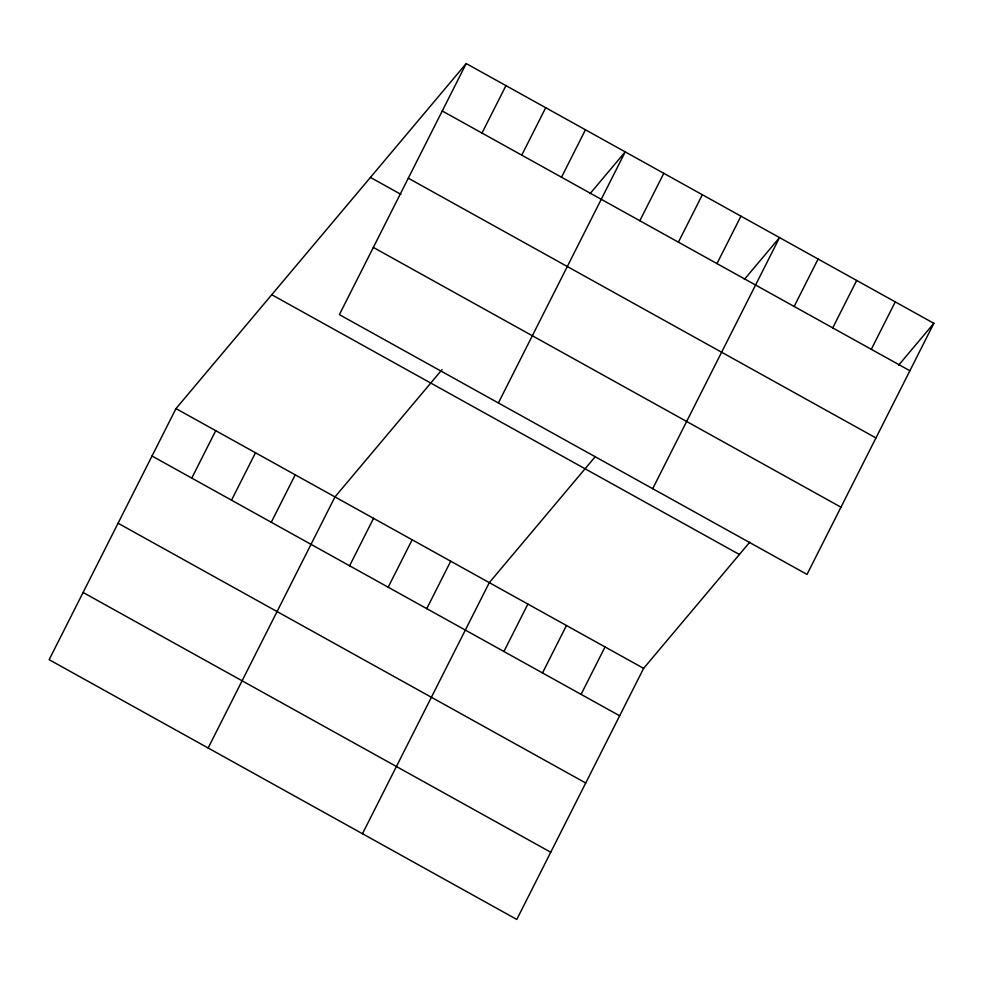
<?xml version="1.0" encoding="UTF-8"?>
<svg xmlns="http://www.w3.org/2000/svg" width="983" height="983" viewBox="0 0 983 983"><rect width="100%" height="100%" fill="white"/><g stroke="black" fill="none" stroke-linecap="round" stroke-linejoin="round"><path stroke-width="1.47" d="M466.212 63.551L339.381 314.634L807.018 574.404L933.85 323.321L466.212 63.551L175.982 408.596L49.15 659.679L516.788 919.449L643.619 668.366L749.734 542.211M191.771 478.107L215.732 430.677M231.521 500.187L255.482 452.758M271.271 522.268L295.232 474.838M482.002 133.061L505.962 85.632M208.15 748.002L334.982 496.919L442.031 369.645M521.752 155.142L545.712 107.712M349.604 565.778L373.552 518.348M561.502 177.223L585.463 129.793M388.174 587.207L412.135 539.778M498.381 402.956L625.213 151.874L590.021 193.7M426.757 608.637L450.718 561.207M639.835 220.733L663.795 173.303M362.469 833.719L489.301 582.636L595.415 456.493M678.417 242.162L702.366 194.732M503.923 651.496L527.883 604.078M716.988 263.591L740.949 216.162M542.505 672.937L566.454 625.507M652.7 488.674L779.531 237.591L744.352 279.43M581.076 694.367L605.036 646.937M794.153 306.45L818.114 259.033M832.736 327.892L856.685 280.462M871.307 349.321L895.267 301.892M898.671 365.148L933.85 323.321M442.252 110.981L909.889 370.751M408.301 178.193L875.939 437.951M370.431 177.419L400.917 194.351M373.331 247.433L840.969 507.191M271.763 294.728L739.4 554.498M175.982 408.596L643.619 668.366M152.021 456.026L619.659 715.796M118.071 523.239L585.708 782.996M83.1 592.479L550.738 852.236"/></g></svg>
